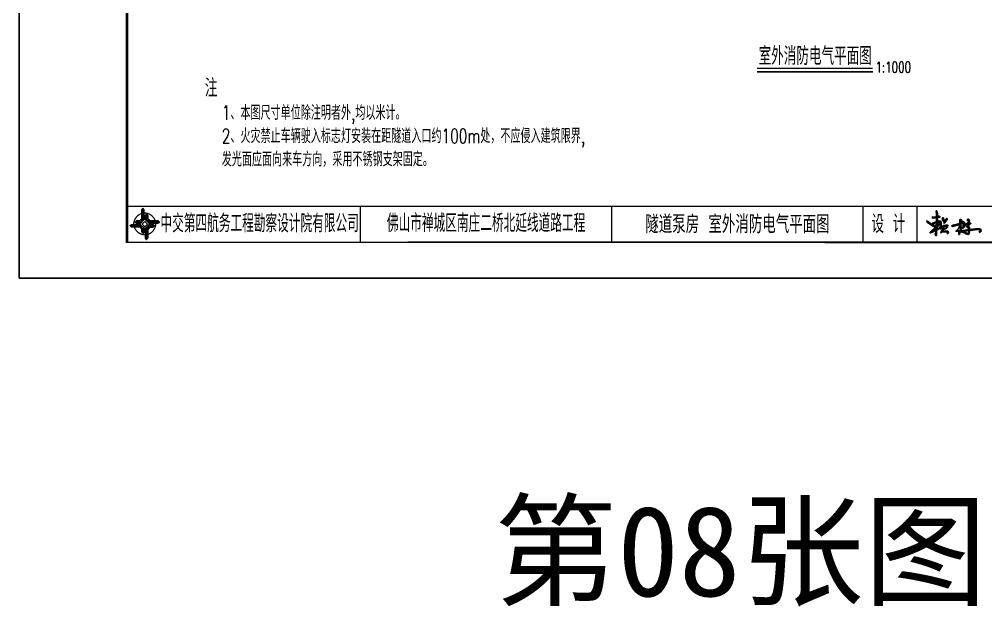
# Model space of a CAD drawing. Header units: millimetres. Extents: x 536322 to 537268, y -176210 to -175465.
# Drawn here: x 536848 to 537117.2, y -176209.5 to -176045.8 of the extents above; entities that cross this region are included whole.
import ezdxf
from ezdxf.enums import TextEntityAlignment as Align

# ---------------------------------------------------------------- set-up
doc = ezdxf.new("R2010")
doc.units = ezdxf.units.MM
doc.header["$MEASUREMENT"] = 0
for name, color, linetype in [('1', 1, 'Continuous'), ('图框', 7, 'Continuous'), ('文字', 7, 'Continuous'), ('次轮廓线', 7, 'Continuous')]:
    doc.layers.add(name, color=color, linetype=linetype)
doc.styles.add('-黑体', font='SIMHEI.TTF')
doc.styles.get("Standard").update_dxf_attribs({"font": 'simplex1.shx', "width": 0.8, "bigfont": 'HZTXT.shx'})
doc.styles.add('四航院', font='simplex1.shx', dxfattribs={"width": 0.7, "height": 3.5, "bigfont": 'HZTXT.shx'})

# ---------------------------------------------------------------- blocks, each defined once
blk = doc.blocks.new('tb')
at = {"lineweight": -3}
h = blk.add_hatch(color=256, dxfattribs=at)
h.paths.add_polyline_path([(-1.228670992161504, -0.1320785302474157), (-3.777098402437705, -0.1366758082405788), (-4.137257534001154, -0.4065742589613385), (-1.397238205910632, -0.4414142085969424), (-0.5595824502494793, -1.241260625552659), (-0.5377440497285022, -2.618099910838639), (-0.268174124076701, -2.204271236922525), (-0.2591490690975675, -1.05795716827002)])
h.paths.add_polyline_path([(0.1330140251965517, -1.081087965820487), (0.1376113031897077, -3.856454300355971), (0.4130853200294737, -4.257762159689361), (0.4373368162431817, -1.238985973350473), (1.254303266752501, -0.4280733826241737), (2.658200219750171, -0.431309751157432), (2.261738862313656, -0.1640078927098472), (1.06957779999648, -0.1549828377307136)])
h.paths.add_polyline_path([(1.075058668143178, 0.2961654990900692), (3.623486078419382, 0.3007627770832428), (4.02479393775277, 0.5639790481017252), (1.254433818257177, 0.5696493874812063), (0.4338647678877763, 1.389621971256247), (0.4252804534801343, 2.800319429116151), (0.1582321915008578, 2.411975327672125), (0.1492071365217242, 1.240846529882496)])
h.paths.add_polyline_path([(-0.2782056403676165, 1.214703607392551), (-0.2828029183607867, 3.990069941928034), (-0.5582769352005529, 4.391377801261428), (-0.5650625050847323, 1.405178606367084), (-1.383477455623911, 0.5999388548037956), (-2.744447998670424, 0.5649253927294958), (-2.330582945081495, 0.2953481910572044), (-1.197365719015146, 0.2863231360780745)])
for p, q in [((-0.5582769352005528, 4.391377801261427), (-0.5650625050847324, 1.405178606367084)), ((0.4252804534801342, 2.800319429116151), (0.4338647678877763, 1.389621971256247)), ((-1.383477455623911, 0.5999388548037956), (-2.744447998670424, 0.5649253927294957)), ((-0.5650625050847324, 1.405178606367084), (-1.383477455623911, 0.5999388548037956)), ((0.4338647678877763, 1.389621971256247), (1.254433818257176, 0.5696493874812063)), ((1.254433818257176, 0.5696493874812063), (4.024793937752769, 0.5639790481017251)), ((-4.137257534001154, -0.4065742589613386), (-1.397238205910632, -0.4414142085969424)), ((-1.397238205910632, -0.4414142085969424), (-0.5595824502494793, -1.241260625552659)), ((-0.5595824502494793, -1.241260625552659), (-0.5377440497285022, -2.618099910838639)), ((0.4130853200294737, -4.257762159689362), (0.4373368162431817, -1.238985973350474)), ((0.4373368162431817, -1.238985973350474), (1.254303266752501, -0.4280733826241736)), ((1.254303266752501, -0.4280733826241736), (2.658200219750171, -0.431309751157432))]:
    blk.add_line(p, q, dxfattribs=at)
at = {"lineweight": -3, "const_width": 0.35, "flags": 128}
for points in [[(-0.8984575719989607, 3.022184800634026, 0.3241669670343284), (-3.156283413683539, -0.1382039471767715)], [(2.880337605681945, 0.9159689001160274, 0.324402935256486), (-0.2446307051464558, 3.152779407784049)], [(0.7528174262224923, -2.855861469520281, 0.3254175744173388), (3.016696669261094, 0.2640090343644648)], [(-2.980278320299703, -0.7585641109756427, 0.3229755232610381), (0.1412698125949916, -2.983008973617238)]]:
    blk.add_lwpolyline(points, format="xyb", dxfattribs=at)
at = {"lineweight": -3, "flags": 128}
for points in [[(-0.8984575719989607, 3.992933901796853), (-0.8984575719989607, 1.576138812338048), (-1.530916730157209, 0.9123826470056855), (-2.335694345298677, 0.9123826470056855), (-2.744447998670424, 0.5649253927294957), (-2.330582945081495, 0.2953481910572044), (-1.197365719015146, 0.2863231360780745), (-0.2782056403676165, 1.214703607392551), (-0.2828029183607867, 3.990069941928034), (-0.5582769352005528, 4.391377801261427)], [(3.615558814357584, 0.9159689001160274), (1.425702649158069, 0.9159689001160274), (0.7731862275520882, 1.538085494759734), (0.7731862275520882, 2.38077468162448), (0.4252804534801342, 2.800319429116151), (0.1582321915008578, 2.411975327672124), (0.1492071365217242, 1.240846529882496), (1.075058668143178, 0.2961654990900691), (3.623486078419383, 0.3007627770832428), (4.024793937752769, 0.5639790481017251)], [(-0.0382093518217772, 0.7673643284819214), (0.680333374823654, 0.04359896970502497), (-0.0382093518217772, -0.6859100737558936), (-0.7739971039068507, 0.04934401191316873)], [(-3.728022410605963, -0.7585641109756427), (-1.538166245406444, -0.7585641109756427), (-0.8852013040046955, -1.391471799739268), (-0.8852013040046955, -2.209346257466891), (-0.5377440497285022, -2.618099910838639), (-0.268174124076701, -2.204271236922525), (-0.2591490690975675, -1.05795716827002), (-1.228670992161504, -0.1320785302474157), (-3.777098402437705, -0.1366758082405788), (-4.137257534001154, -0.4065742589613386)], [(0.7528174262224923, -3.84852703629417), (0.7528174262224923, -1.431731946835372), (1.395705588811445, -0.7791505751772103), (2.25942704020374, -0.7791505751772103), (2.658200219750171, -0.431309751157432), (2.261738862313656, -0.1640078927098472), (1.06957779999648, -0.1549828377307136), (0.1330140251965517, -1.081087965820487), (0.1376113031897077, -3.856454300355971), (0.4130853200294737, -4.257762159689362)]]:
    blk.add_lwpolyline(points, close=True, dxfattribs=at)
blk = doc.blocks.new('series')
at = {"width": 0.75}
for tag, height, p in [('页码', 4, (-35.00000019351683, -18.99999978748997)), ('图名', 5, (-220.0000000007553, -281.9999998736282)), ('图号', 5, (-20.00000000087118, -281.9999997322674))]:
    blk.add_attdef(tag, text='', height=height, dxfattribs=at).set_placement(p, align=Align.MIDDLE_CENTER)

msp = doc.modelspace()

# ---------------------------------------------------------------- hatches: boundary and pattern name
at = {"linetype": 'Continuous'}
h = msp.add_hatch(color=256, dxfattribs=at)
h.paths.add_polyline_path([(537103.3980526414, -176103.1589191982), (537103.1880526413, -176103.3989191982), (537103.1880526413, -176103.5189191982), (537103.3380526414, -176103.5789191982), (537101.7180526414, -176105.1089191982), (537101.6880526413, -176105.2889191982), (537101.7780526414, -176105.3489191982), (537103.2780526414, -176104.6889191982), (537103.2780526414, -176105.2589191982), (537103.0980526414, -176105.6489191982), (537103.1880526413, -176105.7389191982), (537103.1880526413, -176106.0389191982), (537103.4280526413, -176106.0689191982), (537103.5180526414, -176104.5989191982), (537104.4780526414, -176103.9689191982), (537104.4780526414, -176104.1789191982), (537104.6280526414, -176104.2389191982, -0.219057), (537106.4280526413, -176103.3689191982), (537106.1280526414, -176103.9089191982), (537105.6180526414, -176104.3289191982), (537106.1880526413, -176104.1189191982), (537106.5480526414, -176103.6989191982), (537106.6380526414, -176103.1889191982, 0.293496), (537104.6880526413, -176103.9989191982), (537104.7480526414, -176103.0089191982), (537104.8380526414, -176102.8589191982), (537104.8080526413, -176102.6789191982), (537104.5680526413, -176102.8889191982, -0.4992800000000001), (537103.5480526414, -176104.2689191982), (537103.6680526414, -176103.7289191982), (537103.8780526414, -176103.6389191982), (537103.8480526414, -176103.3089191982), (537103.7280526414, -176103.3389191982), (537104.4180526414, -176102.8589191982), (537104.7480526414, -176102.4389191982), (537104.7780526414, -176102.1689191982), (537104.5680526413, -176102.0189191982), (537103.7280526414, -176102.0789191982), (537103.7280526414, -176101.3289191982), (537103.8180526413, -176100.9689191982), (537104.2080526414, -176100.8789191982), (537104.2080526414, -176100.9989191982), (537104.3580526414, -176100.9689191982), (537104.3580526414, -176100.7289191982), (537103.8180526413, -176100.7589191982), (537103.7580526414, -176099.8889191982), (537103.5480526414, -176099.1989191982), (537103.3980526414, -176099.1989191982), (537103.3680526414, -176099.4989191982), (537103.4580526414, -176099.6189191982), (537103.5180526414, -176100.8189191982), (537103.1880526413, -176100.9389191982), (537102.3480526414, -176100.9389191982), (537102.3480526414, -176101.1789191982), (537103.0980526414, -176101.1489191982), (537103.5180526414, -176101.0289191982), (537103.4580526414, -176102.1989191982), (537102.3480526414, -176102.6489191982), (537102.4380526413, -176102.9789191982), (537102.5880526414, -176102.9789191982), (537102.5880526414, -176102.7989191982), (537102.7980526414, -176102.7989191982), (537102.9180526414, -176102.6189191982), (537103.4580526414, -176102.4389191982)])
h.paths.add_polyline_path([(537103.6680526414, -176102.7689191982), (537103.7280526414, -176102.3489191982), (537104.2680526414, -176102.2589191982), (537104.2680526414, -176102.3789191982), (537103.7580526414, -176102.8289191982)], flags=16)
h.paths.add_polyline_path([(537103.3080526413, -176103.8789191982), (537103.3080526413, -176104.4189191982), (537102.3480526414, -176104.8989191982)], flags=16)
for points in [[(537102.6780526413, -176103.5189191982), (537103.0080526414, -176103.5489191982), (537103.0380526414, -176103.3989191982), (537102.8880526414, -176103.2189191982), (537102.7980526414, -176103.3089191982), (537102.2580526414, -176103.0389191982), (537100.9380526413, -176102.0189191982), (537100.7280526414, -176102.0189191982, 0.4267919999999999), (537101.1480526414, -176102.4989191982), (537101.2380526414, -176102.6489191982)], [(537105.1980526414, -176101.7489191982), (537105.1980526414, -176101.5089191982), (537105.0780526414, -176101.5389191982), (537105.1380526414, -176101.1489191982), (537105.3780526414, -176101.1489191982), (537105.4380526413, -176102.0489191982), (537105.3480526414, -176102.0489191982)], [(537105.6180526414, -176102.7089191982), (537105.5580526413, -176102.6489191982), (537106.1580526414, -176101.6289191982), (537105.8580526414, -176101.6889191982), (537106.2780526414, -176101.3289191982), (537106.4280526413, -176101.3589191982), (537106.4280526413, -176101.6289191982)], [(537112.2180526414, -176102.4089191982), (537112.3080526413, -176102.4989191982), (537112.6080526414, -176102.1089191982, 0.6647500000000001), (537112.1280526414, -176101.5089191982), (537112.0680526413, -176101.9289191982), (537112.2480526414, -176101.7789191982, -0.537712)]]:
    msp.add_hatch(color=256, dxfattribs=at).paths.add_polyline_path(points)
h = msp.add_hatch(color=256, dxfattribs=at)
h.paths.add_polyline_path([(537108.9780526414, -176104.7189191982), (537108.9480526414, -176104.8689191982), (537109.2180526414, -176104.8689191982), (537109.7880526414, -176104.6289191982), (537109.6680526414, -176105.1689191982), (537109.6980526414, -176105.7689191982), (537109.8780526414, -176105.7689191982), (537110.1180526414, -176104.4189191982), (537110.8380526414, -176103.9989191982), (537111.4380526413, -176103.4889191982), (537111.4080526414, -176103.3089191982), (537111.2280526414, -176103.4889191982), (537110.1780526413, -176104.0289191982), (537110.3280526414, -176103.2489191982), (537110.1780526413, -176103.2489191982), (537110.2680526414, -176102.8289191982), (537111.2580526414, -176102.5589191982), (537111.2580526414, -176102.4089191982), (537110.5980526414, -176102.0489191982), (537110.2380526414, -176101.6289191982), (537109.9980526414, -176101.6289191982), (537109.9380526413, -176102.6789191982), (537108.1080526414, -176103.1589191982), (537108.0480526414, -176103.2489191982), (537107.8080526413, -176103.2789191982), (537107.7480526414, -176103.4589191982), (537107.8680526414, -176103.5489191982), (537109.9380526413, -176102.9489191982), (537109.9080526414, -176103.6689191982), (537109.6380526414, -176104.0889191982)])
h.paths.add_polyline_path([(537110.2680526414, -176102.5889191982), (537110.2680526414, -176102.0489191982), (537110.8380526414, -176102.4389191982)], flags=16)
h = msp.add_hatch(color=256, dxfattribs=at)
h.paths.add_polyline_path([(537112.4580526414, -176102.9489191982), (537111.9480526414, -176103.4889191982), (537111.9480526414, -176103.6689191982), (537112.5180526414, -176104.0889191982), (537112.4880526414, -176104.3889191982), (537110.2980526414, -176104.7789191982), (537110.2680526414, -176104.9289191982), (537110.3580526414, -176105.0489191982), (537111.5580526413, -176105.4389191982), (537111.6480526414, -176105.5589191982), (537112.2180526414, -176105.7389191982), (537112.4580526414, -176105.6789191982), (537112.6080526414, -176105.4389191982), (537112.7280526414, -176104.6289191982), (537114.9180526414, -176104.3889191982), (537115.6380526414, -176104.5089191982), (537115.6380526414, -176104.7789191982), (537115.4280526413, -176104.9589191982), (537115.3980526414, -176105.1389191982, 1.055254), (537115.4280526413, -176104.1789191982), (537114.3180526413, -176104.1489191982), (537112.7580526414, -176104.3589191982), (537112.5480526414, -176103.7289191982), (537112.2180526414, -176103.5789191982), (537112.9980526414, -176102.7389191982), (537113.0280526414, -176102.5889191982), (537112.2180526414, -176102.6489191982), (537110.8680526414, -176103.0989191982), (537110.8680526414, -176103.2789191982), (537111.0780526414, -176103.3389191982), (537111.8580526414, -176103.0389191982)])
h.paths.add_polyline_path([(537112.5180526414, -176104.6289191982), (537112.3980526414, -176105.3189191982), (537112.2480526414, -176105.4689191982), (537111.8580526414, -176105.3789191982), (537110.8980526414, -176104.8989191982)], flags=16)
h = msp.add_hatch(color=256, dxfattribs=at)
edge = h.paths.add_edge_path()
edge.add_line((537106.6080526414, -176105.5289191982), (537106.5180526414, -176105.5289191982))
edge.add_line((537106.5180526414, -176105.5289191982), (537106.5180526414, -176105.1089191982))
edge.add_line((537106.5180526414, -176105.1089191982), (537106.4280526413, -176104.9889191982))
edge.add_line((537106.4280526413, -176104.9889191982), (537105.0180526414, -176104.9889191982))
edge.add_line((537105.0180526414, -176104.9889191982), (537104.8080526413, -176105.3489191982))
edge.add_line((537104.8080526413, -176105.3489191982), (537104.7180526414, -176105.3189191982))
edge.add_line((537104.7180526414, -176105.3189191982), (537105.0480526414, -176104.4789191982))
edge.add_line((537105.0480526414, -176104.4789191982), (537105.1380526414, -176104.4789191982))
edge.add_line((537105.1380526414, -176104.4789191982), (537105.4080526414, -176103.8189191982))
edge.add_line((537105.4080526414, -176103.8189191982), (537105.5580526413, -176103.8189191982))
edge.add_line((537105.5580526413, -176103.8189191982), (537105.5580526413, -176104.1489191982))
edge.add_line((537105.5580526413, -176104.1489191982), (537105.1680526414, -176104.8089191982))
edge.add_line((537105.1680526414, -176104.8089191982), (537106.6080526414, -176104.8389191982))
edge.add_arc((537106.3383325757, -176105.1839191982), 0.4379199856250034, -51.98180026792181, 51.981800267921926, ccw=False)

# ---------------------------------------------------------------- linework, layer by layer
msp.add_line((537053.4918474592, -176060.4415979175), (537085.7289041871, -176060.4415979175))
msp.add_lwpolyline([(537268.0298945291, -176117.9172073198), (537268.0298945291, -175820.9172073198), (536848.0298945291, -175820.9172073198), (536848.0298945291, -176117.9172073198)], close=True)
for points, const_width in [([(537258.0298943298, -175830.9172070463), (536878.0298943298, -175830.9172073203), (536878.0298945291, -176107.9172073198), (537258.0298945291, -176107.917207046), (537258.0298943289, -175830.9172070465)], 0.7000000000000001), ([(537053.4918474592, -176059.4415979175), (537085.7289041872, -176059.4415979175)], 0.4), ([(536878.0298945217, -176097.9172073198), (537258.0298945217, -176097.9172070458)], 0.4)]:
    msp.add_lwpolyline(points, dxfattribs=dict(const_width=const_width))
for points in [[(537103.4280526413, -176106.0689191982), (537103.1880526413, -176106.0389191982), (537103.1880526413, -176105.7389191982), (537103.0980526414, -176105.6489191982), (537103.2780526414, -176105.2589191982), (537103.2780526414, -176104.6889191982), (537101.7780526414, -176105.3489191982), (537101.6880526413, -176105.2889191982), (537101.7180526414, -176105.1089191982), (537103.3380526414, -176103.5789191982), (537103.1880526413, -176103.5189191982), (537103.1880526413, -176103.3989191982), (537103.3980526414, -176103.1589191982), (537103.4580526414, -176102.4389191982), (537102.9180526414, -176102.6189191982), (537102.7980526414, -176102.7989191982), (537102.5880526414, -176102.7989191982), (537102.5880526414, -176102.9789191982), (537102.4380526413, -176102.9789191982), (537102.3480526414, -176102.6489191982), (537103.4580526414, -176102.1989191982), (537103.5180526414, -176101.0289191982), (537103.0980526414, -176101.1489191982), (537102.3480526414, -176101.1789191982), (537102.3480526414, -176100.9389191982), (537103.1880526413, -176100.9389191982), (537103.5180526414, -176100.8189191982), (537103.4580526414, -176099.6189191982), (537103.3680526414, -176099.4989191982), (537103.3980526414, -176099.1989191982), (537103.5480526414, -176099.1989191982), (537103.7580526414, -176099.8889191982), (537103.8180526413, -176100.7589191982), (537104.3580526414, -176100.7289191982), (537104.3580526414, -176100.9689191982), (537104.2080526414, -176100.9989191982), (537104.2080526414, -176100.8789191982), (537103.8180526413, -176100.9689191982), (537103.7280526414, -176101.3289191982), (537103.7280526414, -176102.0789191982), (537104.5680526413, -176102.0189191982), (537104.7780526414, -176102.1689191982), (537104.7480526414, -176102.4389191982), (537104.4180526414, -176102.8589191982), (537103.7280526414, -176103.3389191982), (537103.8480526414, -176103.3089191982), (537103.8780526414, -176103.6389191982), (537103.6680526414, -176103.7289191982), (537103.5480526414, -176104.2689191982, 0.49928), (537104.5680526413, -176102.8889191982), (537104.8080526413, -176102.6789191982), (537104.8380526414, -176102.8589191982), (537104.7480526414, -176103.0089191982), (537104.6880526413, -176103.9989191982, -0.293496), (537106.6380526414, -176103.1889191982), (537106.5480526414, -176103.6989191982), (537106.1880526413, -176104.1189191982), (537105.6180526414, -176104.3289191982), (537106.1280526414, -176103.9089191982), (537106.4280526413, -176103.3689191982, 0.219057), (537104.6280526414, -176104.2389191982), (537104.4780526414, -176104.1789191982), (537104.4780526414, -176103.9689191982), (537103.5180526414, -176104.5989191982)], [(537103.0080526414, -176103.5489191982), (537102.6780526413, -176103.5189191982), (537101.2380526414, -176102.6489191982), (537101.1480526414, -176102.4989191982, -0.426792), (537100.7280526414, -176102.0189191982), (537100.9380526413, -176102.0189191982), (537102.2580526414, -176103.0389191982), (537102.7980526414, -176103.3089191982), (537102.8880526414, -176103.2189191982), (537103.0380526414, -176103.3989191982)], [(537112.2180526414, -176105.7389191982), (537111.6480526414, -176105.5589191982), (537111.5580526413, -176105.4389191982), (537110.3580526414, -176105.0489191982), (537110.2680526414, -176104.9289191982), (537110.2980526414, -176104.7789191982), (537112.4880526414, -176104.3889191982), (537112.5180526414, -176104.0889191982), (537111.9480526414, -176103.6689191982), (537111.9480526414, -176103.4889191982), (537112.4580526414, -176102.9489191982), (537111.8580526414, -176103.0389191982), (537111.0780526414, -176103.3389191982), (537110.8680526414, -176103.2789191982), (537110.8680526414, -176103.0989191982), (537112.2180526414, -176102.6489191982), (537113.0280526414, -176102.5889191982), (537112.9980526414, -176102.7389191982), (537112.2180526414, -176103.5789191982), (537112.5480526414, -176103.7289191982), (537112.7580526414, -176104.3589191982), (537114.3180526413, -176104.1489191982), (537115.4280526413, -176104.1789191982, -1.055254), (537115.3980526414, -176105.1389191982), (537115.4280526413, -176104.9589191982), (537115.6380526414, -176104.7789191982), (537115.6380526414, -176104.5089191982), (537114.9180526414, -176104.3889191982), (537112.7280526414, -176104.6289191982), (537112.6080526414, -176105.4389191982), (537112.4580526414, -176105.6789191982)], [(537112.3080526413, -176102.4989191982), (537112.2180526414, -176102.4089191982, 0.537712), (537112.2480526414, -176101.7789191982), (537112.0680526413, -176101.9289191982), (537112.1280526414, -176101.5089191982, -0.66475), (537112.6080526414, -176102.1089191982)], [(537106.6080526414, -176105.5289191982), (537106.5180526414, -176105.5289191982), (537106.5180526414, -176105.1089191982), (537106.4280526413, -176104.9889191982), (537105.0180526414, -176104.9889191982), (537104.8080526413, -176105.3489191982), (537104.7180526414, -176105.3189191982), (537105.0480526414, -176104.4789191982), (537105.1380526414, -176104.4789191982), (537105.4080526414, -176103.8189191982), (537105.5580526413, -176103.8189191982), (537105.5580526413, -176104.1489191982), (537105.1680526414, -176104.8089191982), (537106.6080526414, -176104.8389191982, -0.487536)]]:
    msp.add_lwpolyline(points, format="xyb", close=True, dxfattribs=at)
for points in [[(537103.7580526414, -176102.8289191982), (537104.2680526414, -176102.3789191982), (537104.2680526414, -176102.2589191982), (537103.7280526414, -176102.3489191982), (537103.6680526414, -176102.7689191982)], [(537105.1980526414, -176101.7489191982), (537105.1980526414, -176101.5089191982), (537105.0780526414, -176101.5389191982), (537105.1380526414, -176101.1489191982), (537105.3780526414, -176101.1489191982), (537105.4380526413, -176102.0489191982), (537105.3480526414, -176102.0489191982)], [(537105.6180526414, -176102.7089191982), (537105.5580526413, -176102.6489191982), (537106.1580526414, -176101.6289191982), (537105.8580526414, -176101.6889191982), (537106.2780526414, -176101.3289191982), (537106.4280526413, -176101.3589191982), (537106.4280526413, -176101.6289191982)], [(537109.8780526414, -176105.7689191982), (537109.6980526414, -176105.7689191982), (537109.6680526414, -176105.1689191982), (537109.7880526414, -176104.6289191982), (537109.2180526414, -176104.8689191982), (537108.9480526414, -176104.8689191982), (537108.9780526414, -176104.7189191982), (537109.6380526414, -176104.0889191982), (537109.9080526414, -176103.6689191982), (537109.9380526413, -176102.9489191982), (537107.8680526414, -176103.5489191982), (537107.7480526414, -176103.4589191982), (537107.8080526413, -176103.2789191982), (537108.0480526414, -176103.2489191982), (537108.1080526414, -176103.1589191982), (537109.9380526413, -176102.6789191982), (537109.9980526414, -176101.6289191982), (537110.2380526414, -176101.6289191982), (537110.5980526414, -176102.0489191982), (537111.2580526414, -176102.4089191982), (537111.2580526414, -176102.5589191982), (537110.2680526414, -176102.8289191982), (537110.1780526413, -176103.2489191982), (537110.3280526414, -176103.2489191982), (537110.1780526413, -176104.0289191982), (537111.2280526414, -176103.4889191982), (537111.4080526414, -176103.3089191982), (537111.4380526413, -176103.4889191982), (537110.8380526414, -176103.9989191982), (537110.1180526414, -176104.4189191982)], [(537110.2680526414, -176102.5889191982), (537110.8380526414, -176102.4389191982), (537110.2680526414, -176102.0489191982)], [(537102.3480526414, -176104.8989191982), (537103.3080526413, -176104.4189191982), (537103.3080526413, -176103.8789191982)], [(537112.3980526414, -176105.3189191982), (537112.5180526414, -176104.6289191982), (537110.8980526414, -176104.8989191982), (537111.8580526414, -176105.3789191982), (537112.2480526414, -176105.4689191982)]]:
    msp.add_lwpolyline(points, close=True, dxfattribs=at)
at = {"layer": '图框', "const_width": 0.4}
for points in [[(536943.0298945219, -176097.917207273), (536943.0298945291, -176107.917207273)], [(537013.0298945291, -176107.9172072151), (537013.0298945217, -176097.9172072225)], [(537083.0298945347, -176107.9172071645), (537083.0298945282, -176097.917207172)], [(537098.0298945347, -176107.9172071542), (537098.0298945282, -176097.9172071612)]]:
    msp.add_lwpolyline(points, dxfattribs=at)

# ---------------------------------------------------------------- block references
at = {"lineweight": -3}
msp.add_blockref('tb', (536883.0256271515, -176102.9118700577), dxfattribs=at)
at = {"layer": '次轮廓线'}
ref = msp.add_blockref('series', (537268.0298945289, -175820.9172073202), dxfattribs=at)
ref.add_attrib('页码', '第  8  页    共  19  页', dxfattribs={"layer": '0', "height": 4, "width": 0.75}).set_placement((537233.0298943354, -175839.9172071077), align=Align.MIDDLE_CENTER)
ref.add_attrib('图名', '隧道泵房 室外消防电气平面图', dxfattribs={"layer": '0', "height": 5, "width": 0.75}).set_placement((537048.0298945282, -176102.9172071938), align=Align.MIDDLE_CENTER)
ref.add_attrib('图号', 'S5-DQ-01-8', dxfattribs={"layer": '0', "height": 4.8, "width": 0.5}).set_placement((537248.0298945281, -176102.9172070525), align=Align.MIDDLE_CENTER)

# ---------------------------------------------------------------- texts
at = {"style": '-黑体'}
msp.add_text('第08张图纸', height=25.2, dxfattribs=at).set_placement((536980.2164454054, -176206.5890173485))
at = {"layer": '1', "color": 0, "linetype": 'Continuous', "style": '四航院', "width": 0.7}
for s, height, p in [('室外消防电气平面图', 5, (537053.941669372, -176058.5171947911)), ('注', 5, (536899.7114232547, -176067.4181923853)), ('1、本图尺寸单位除注明者外,均以米计。', 4, (536904.4130625345, -176073.8204466998)), ('2、火灾禁止车辆驶入标志灯安装在距隧道入口约100m处，不应侵入建筑限界,', 4, (536904.4130625345, -176080.3027178342)), ('发光面应面向来车方向，采用不锈钢支架固定。', 4, (536904.4130625345, -176086.7849889687))]:
    msp.add_text(s, height=height, dxfattribs=at).set_placement(p)
at = {"layer": '图框'}
for s, width, p in [('中交第四航务工程勘察设计院有限公司', 0.65, (536914.9607347868, -176102.6687646166)), ('佛山市禅城区南庄二桥北延线道路工程', 0.65, (536978.0298945255, -176102.6025060982)), ('设 计', 0.7, (537090.0745607264, -176102.822620713))]:
    msp.add_text(s, height=5, dxfattribs=dict(at, width=width)).set_placement(p, align=Align.MIDDLE_CENTER)
at = {"layer": '文字', "width": 0.7}
msp.add_text('1:1000', height=3, dxfattribs=at).set_placement((537091.443185284, -176059.1425079828), align=Align.MIDDLE_CENTER)

doc.saveas('drawing.dxf')
